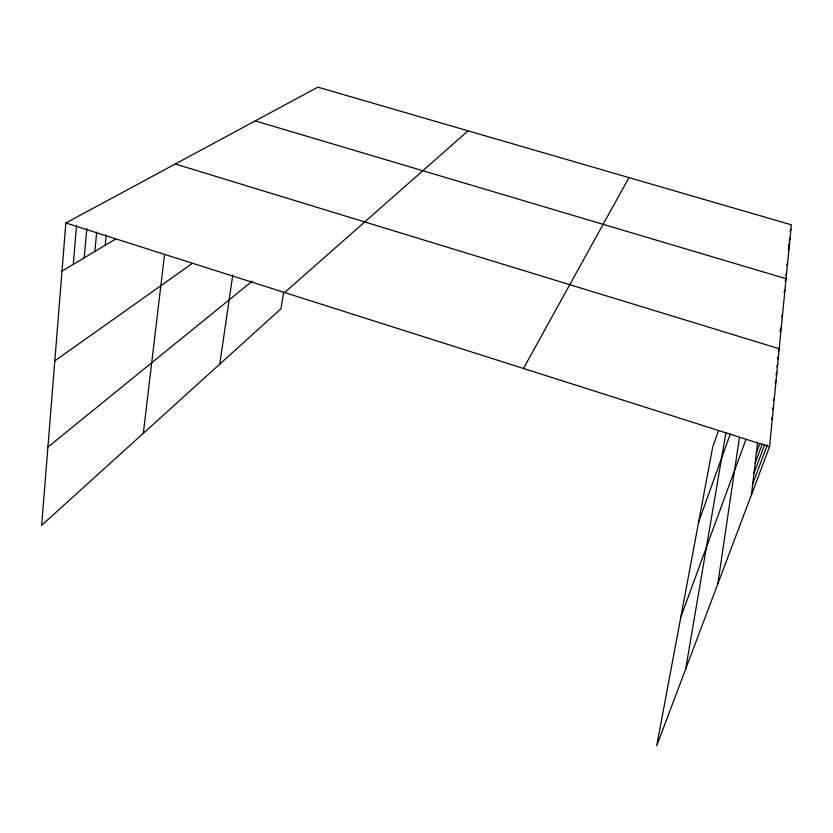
<?xml version="1.0" encoding="UTF-8"?>
<svg xmlns="http://www.w3.org/2000/svg" width="833" height="833" viewBox="0 0 833 833"><rect width="100%" height="100%" fill="white"/><g stroke="black" fill="none" stroke-linecap="round" stroke-linejoin="round"><path stroke-width="1.25" d="M718.442 430.776L712.694 446.998L656.706 745.827L769.577 446.727L791.35 224.806L317.862 87.173L65.849 222.973L41.65 525.3L280.95 308.772L283.657 292.518M73.283 264.373L76.532 225.805M84.237 257.803L86.819 228.606M94.889 251.431L96.67 232.095M105.239 245.235L106.218 235.052M751.439 494.792L757.478 443.448M143.328 433.295L164.549 254.534M219.777 364.125L232.792 274.921M717.796 583.933L739.329 438.085M685.674 669.055L725.907 432.921M790.069 231.584L790.923 229.19M789.163 240.675L790.028 238.238M788.31 246.474L789.569 242.913M788.247 250.077L789.101 247.682M786.779 265.05L787.633 262.666M785.727 275.671L786.602 273.234M698.637 522.031L730.239 434.066M785.207 281.085L786.06 278.711L255.262 120.91M784.072 292.477L784.946 290.051M781.666 316.915L782.551 314.468M779.938 331.263L781.26 327.64M680.821 617.097L745.952 439.418M778.303 351.151L779.188 348.725L175.294 163.997M777.564 358.752L778.438 356.368M776.783 366.645L777.668 364.24M775.971 374.767L776.877 372.33M775.169 383.065L776.054 380.671M773.461 400.486L774.346 398.101M756.343 453.09L759.946 443.437M772.555 409.638L773.451 407.222M755.177 463.033L762.299 443.999M771.639 419.009L772.524 416.635M753.969 473.279L764.809 444.395M752.72 483.869L767.38 444.895M523.478 368.478L628.957 177.596M284.615 292.529L468.094 130.843M47.908 447.092L252.149 281.179M54.811 360.876L191.673 263.884M61.996 271.131L115.298 239.217M65.849 222.973L769.577 446.727"/></g></svg>
